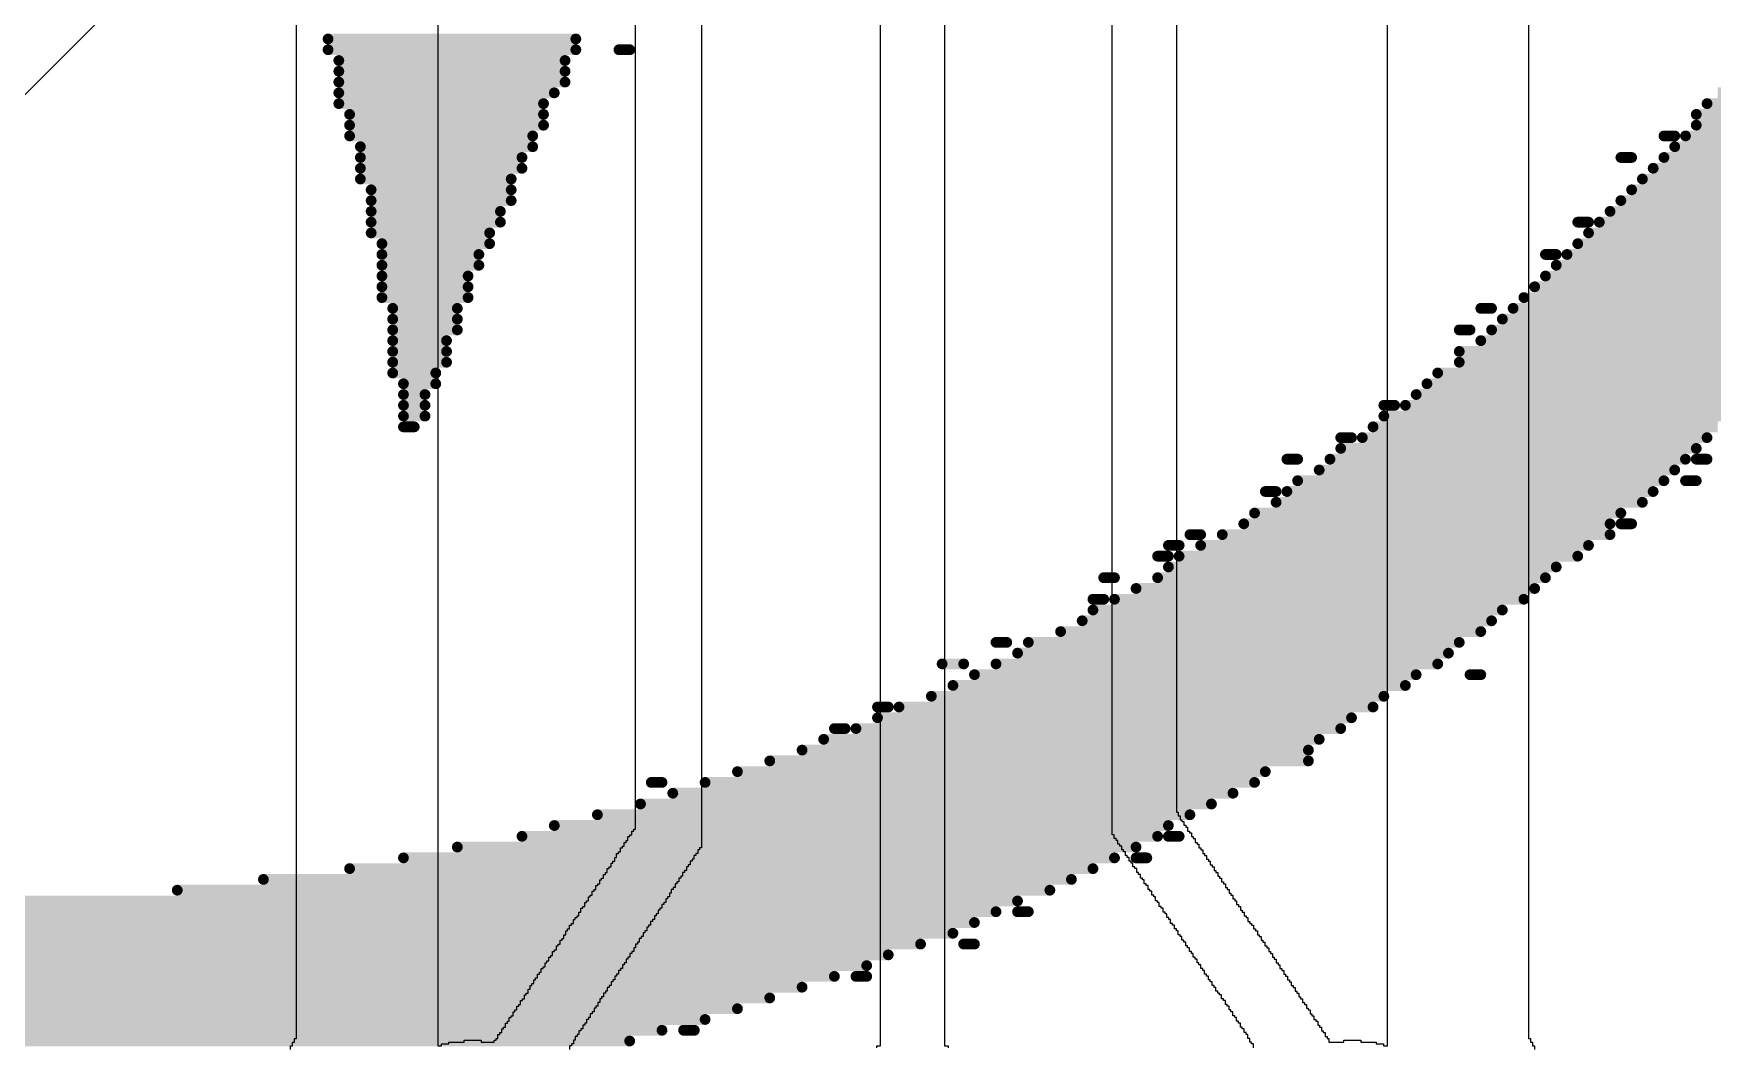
# Model space of a CAD drawing. Header units: millimetres. Extents: x -0.27 to 4.7, y -0.39 to 2.83.
# Drawn here: x 2.1827 to 2.3385, y 1.2715 to 1.3655 of the extents above; entities that cross this region are included whole.
import ezdxf

# ---------------------------------------------------------------- set-up
doc = ezdxf.new("R2010")
doc.units = ezdxf.units.MM
doc.header["$MEASUREMENT"] = 0
for name, color, linetype in [('BottomLayer', 5, 'Continuous'), ('BottomOverlay', 54, 'Continuous'), ('TopOverlay', 2, 'Continuous')]:
    doc.layers.add(name, color=color, linetype=linetype)

msp = doc.modelspace()

# ---------------------------------------------------------------- linework, layer by layer
at = {"layer": 'BottomLayer'}
msp.add_line((1.81101, 0.98899), (2.29023, 1.4682), dxfattribs=at)
at = {"layer": 'BottomLayer', "const_width": 0.015}
msp.add_lwpolyline([(1.802, 0.998), (2.28495, 1.48095)], dxfattribs=at)
at = {"layer": 'BottomOverlay', "const_width": 0.001}
for points in [[(2.21, 1.365), (2.233, 1.365)], [(2.21, 1.364), (2.233, 1.364)], [(2.237, 1.364), (2.238, 1.364)], [(2.211, 1.363), (2.232, 1.363)], [(2.211, 1.362), (2.232, 1.362)], [(2.211, 1.361), (2.232, 1.361)], [(2.211, 1.36), (2.231, 1.36)], [(2.339, 1.36), (2.367, 1.36)], [(2.211, 1.359), (2.23, 1.359)], [(2.338, 1.359), (2.365, 1.359)], [(2.212, 1.358), (2.23, 1.358)], [(2.212, 1.357), (2.23, 1.357)], [(2.337, 1.358), (2.364, 1.358)], [(2.337, 1.357), (2.363, 1.357)], [(2.212, 1.356), (2.229, 1.356)], [(2.334, 1.356), (2.335, 1.356)], [(2.336, 1.356), (2.363, 1.356)], [(2.213, 1.355), (2.229, 1.355)], [(2.213, 1.354), (2.228, 1.354)], [(2.33, 1.354), (2.331, 1.354)], [(2.334, 1.354), (2.361, 1.354)], [(2.335, 1.355), (2.362, 1.355)], [(2.213, 1.353), (2.228, 1.353)], [(2.333, 1.353), (2.36, 1.353)], [(2.213, 1.352), (2.227, 1.352)], [(2.214, 1.351), (2.227, 1.351)], [(2.331, 1.351), (2.359, 1.351)], [(2.332, 1.352), (2.359, 1.352)], [(2.214, 1.35), (2.227, 1.35)], [(2.33, 1.35), (2.358, 1.35)], [(2.214, 1.349), (2.226, 1.349)], [(2.214, 1.348), (2.226, 1.348)], [(2.326, 1.348), (2.327, 1.348)], [(2.328, 1.348), (2.356, 1.348)], [(2.329, 1.349), (2.357, 1.349)], [(2.214, 1.347), (2.225, 1.347)], [(2.215, 1.346), (2.225, 1.346)], [(2.326, 1.346), (2.355, 1.346)], [(2.327, 1.347), (2.355, 1.347)], [(2.215, 1.345), (2.224, 1.345)], [(2.323, 1.345), (2.324, 1.345)], [(2.325, 1.345), (2.354, 1.345)], [(2.215, 1.344), (2.224, 1.344)], [(2.215, 1.343), (2.223, 1.343)], [(2.323, 1.343), (2.352, 1.343)], [(2.324, 1.344), (2.353, 1.344)], [(2.215, 1.342), (2.223, 1.342)], [(2.322, 1.342), (2.352, 1.342)], [(2.215, 1.341), (2.223, 1.341)], [(2.216, 1.34), (2.222, 1.34)], [(2.317, 1.34), (2.318, 1.34)], [(2.32, 1.34), (2.35, 1.34)], [(2.321, 1.341), (2.351, 1.341)], [(2.216, 1.339), (2.222, 1.339)], [(2.319, 1.339), (2.35, 1.339)], [(2.216, 1.338), (2.222, 1.338)], [(2.216, 1.337), (2.221, 1.337)], [(2.315, 1.338), (2.316, 1.338)], [(2.317, 1.337), (2.347, 1.337)], [(2.318, 1.338), (2.348, 1.338)], [(2.216, 1.336), (2.221, 1.336)], [(2.216, 1.335), (2.221, 1.335)], [(2.315, 1.336), (2.346, 1.336)], [(2.315, 1.335), (2.345, 1.335)], [(2.216, 1.334), (2.22, 1.334)], [(2.313, 1.334), (2.344, 1.334)], [(2.217, 1.333), (2.22, 1.333)], [(2.217, 1.332), (2.219, 1.332)], [(2.311, 1.332), (2.342, 1.332)], [(2.312, 1.333), (2.343, 1.333)], [(2.217, 1.331), (2.219, 1.331)], [(2.308, 1.331), (2.309, 1.331)], [(2.31, 1.331), (2.341, 1.331)], [(2.217, 1.33), (2.219, 1.33)], [(2.217, 1.329), (2.218, 1.329)], [(2.307, 1.329), (2.339, 1.329)], [(2.308, 1.33), (2.34, 1.33)], [(2.304, 1.328), (2.305, 1.328)], [(2.306, 1.328), (2.338, 1.328)], [(2.299, 1.326), (2.3, 1.326)], [(2.303, 1.326), (2.336, 1.326)], [(2.304, 1.327), (2.337, 1.327)], [(2.337, 1.326), (2.338, 1.326)], [(2.302, 1.325), (2.335, 1.325)], [(2.297, 1.323), (2.298, 1.323)], [(2.299, 1.323), (2.333, 1.323)], [(2.3, 1.324), (2.334, 1.324)], [(2.336, 1.324), (2.337, 1.324)], [(2.296, 1.321), (2.33, 1.321)], [(2.298, 1.322), (2.332, 1.322)], [(2.295, 1.32), (2.329, 1.32)], [(2.33, 1.32), (2.331, 1.32)], [(2.288, 1.318), (2.289, 1.318)], [(2.29, 1.319), (2.291, 1.319)], [(2.291, 1.318), (2.327, 1.318)], [(2.293, 1.319), (2.329, 1.319)], [(2.287, 1.317), (2.288, 1.317)], [(2.289, 1.317), (2.326, 1.317)], [(2.282, 1.315), (2.283, 1.315)], [(2.287, 1.315), (2.323, 1.315)], [(2.288, 1.316), (2.324, 1.316)], [(2.285, 1.314), (2.322, 1.314)], [(2.281, 1.313), (2.282, 1.313)], [(2.281, 1.312), (2.319, 1.312)], [(2.283, 1.313), (2.321, 1.313)], [(2.28, 1.311), (2.318, 1.311)], [(2.272, 1.309), (2.273, 1.309)], [(2.275, 1.309), (2.315, 1.309)], [(2.278, 1.31), (2.317, 1.31)], [(2.267, 1.307), (2.269, 1.307)], [(2.272, 1.307), (2.313, 1.307)], [(2.274, 1.308), (2.314, 1.308)], [(2.27, 1.306), (2.311, 1.306)], [(2.316, 1.306), (2.317, 1.306)], [(2.266, 1.304), (2.308, 1.304)], [(2.268, 1.305), (2.31, 1.305)], [(2.261, 1.303), (2.262, 1.303)], [(2.263, 1.303), (2.307, 1.303)], [(2.257, 1.301), (2.258, 1.301)], [(2.259, 1.301), (2.304, 1.301)], [(2.261, 1.302), (2.305, 1.302)], [(2.256, 1.3), (2.302, 1.3)], [(2.251, 1.298), (2.301, 1.298)], [(2.254, 1.299), (2.301, 1.299)], [(2.248, 1.297), (2.297, 1.297)], [(2.24, 1.296), (2.241, 1.296)], [(2.242, 1.295), (2.294, 1.295)], [(2.245, 1.296), (2.296, 1.296)], [(2.235, 1.293), (2.29, 1.293)], [(2.239, 1.294), (2.292, 1.294)], [(2.231, 1.292), (2.288, 1.292)], [(2.222, 1.29), (2.285, 1.29)], [(2.228, 1.291), (2.287, 1.291)], [(2.288, 1.291), (2.289, 1.291)], [(2.217, 1.289), (2.283, 1.289)], [(2.285, 1.289), (2.286, 1.289)], [(2.204, 1.287), (2.279, 1.287)], [(2.212, 1.288), (2.281, 1.288)], [(2.196, 1.286), (2.277, 1.286)], [(2.085, 1.285), (2.274, 1.285)], [(2.086, 1.284), (2.272, 1.284)], [(2.274, 1.284), (2.275, 1.284)], [(2.089, 1.283), (2.27, 1.283)], [(2.092, 1.282), (2.268, 1.282)], [(2.094, 1.281), (2.265, 1.281)], [(2.269, 1.281), (2.27, 1.281)], [(2.096, 1.28), (2.262, 1.28)], [(2.099, 1.279), (2.26, 1.279)], [(2.101, 1.278), (2.257, 1.278)], [(2.259, 1.278), (2.26, 1.278)], [(2.105, 1.277), (2.254, 1.277)], [(2.108, 1.276), (2.251, 1.276)], [(2.111, 1.275), (2.248, 1.275)], [(2.114, 1.274), (2.245, 1.274)], [(2.118, 1.273), (2.241, 1.273)], [(2.243, 1.273), (2.244, 1.273)], [(2.121, 1.272), (2.238, 1.272)]]:
    msp.add_lwpolyline(points, dxfattribs=at)
at = {"layer": 'BottomOverlay', "const_width": 0.0005}
for points in [[(2.20975, 1.365, 1), (2.21025, 1.365, 1)], [(2.23275, 1.365, 1), (2.23325, 1.365, 1)], [(2.20975, 1.364, 1), (2.21025, 1.364, 1)], [(2.23275, 1.364, 1), (2.23325, 1.364, 1)], [(2.23675, 1.364, 1), (2.23725, 1.364, 1)], [(2.23775, 1.364, 1), (2.23825, 1.364, 1)], [(2.21075, 1.363, 1), (2.21125, 1.363, 1)], [(2.21075, 1.362, 1), (2.21125, 1.362, 1)], [(2.23175, 1.363, 1), (2.23225, 1.363, 1)], [(2.23175, 1.362, 1), (2.23225, 1.362, 1)], [(2.21075, 1.361, 1), (2.21125, 1.361, 1)], [(2.21075, 1.36, 1), (2.21125, 1.36, 1)], [(2.23075, 1.36, 1), (2.23125, 1.36, 1)], [(2.23175, 1.361, 1), (2.23225, 1.361, 1)], [(2.21075, 1.359, 1), (2.21125, 1.359, 1)], [(2.22975, 1.359, 1), (2.23025, 1.359, 1)], [(2.33775, 1.359, 1), (2.33825, 1.359, 1)], [(2.21175, 1.358, 1), (2.21225, 1.358, 1)], [(2.21175, 1.357, 1), (2.21225, 1.357, 1)], [(2.22975, 1.358, 1), (2.23025, 1.358, 1)], [(2.22975, 1.357, 1), (2.23025, 1.357, 1)], [(2.33675, 1.358, 1), (2.33725, 1.358, 1)], [(2.33675, 1.357, 1), (2.33725, 1.357, 1)], [(2.21175, 1.356, 1), (2.21225, 1.356, 1)], [(2.22875, 1.356, 1), (2.22925, 1.356, 1)], [(2.33375, 1.356, 1), (2.33425, 1.356, 1)], [(2.33475, 1.356, 1), (2.33525, 1.356, 1)], [(2.33575, 1.356, 1), (2.33625, 1.356, 1)], [(2.21275, 1.355, 1), (2.21325, 1.355, 1)], [(2.21275, 1.354, 1), (2.21325, 1.354, 1)], [(2.22775, 1.354, 1), (2.22825, 1.354, 1)], [(2.22875, 1.355, 1), (2.22925, 1.355, 1)], [(2.32975, 1.354, 1), (2.33025, 1.354, 1)], [(2.33075, 1.354, 1), (2.33125, 1.354, 1)], [(2.33375, 1.354, 1), (2.33425, 1.354, 1)], [(2.33475, 1.355, 1), (2.33525, 1.355, 1)], [(2.21275, 1.353, 1), (2.21325, 1.353, 1)], [(2.22775, 1.353, 1), (2.22825, 1.353, 1)], [(2.33275, 1.353, 1), (2.33325, 1.353, 1)], [(2.21275, 1.352, 1), (2.21325, 1.352, 1)], [(2.21375, 1.351, 1), (2.21425, 1.351, 1)], [(2.22675, 1.352, 1), (2.22725, 1.352, 1)], [(2.22675, 1.351, 1), (2.22725, 1.351, 1)], [(2.33075, 1.351, 1), (2.33125, 1.351, 1)], [(2.33175, 1.352, 1), (2.33225, 1.352, 1)], [(2.21375, 1.35, 1), (2.21425, 1.35, 1)], [(2.22675, 1.35, 1), (2.22725, 1.35, 1)], [(2.32975, 1.35, 1), (2.33025, 1.35, 1)], [(2.21375, 1.349, 1), (2.21425, 1.349, 1)], [(2.21375, 1.348, 1), (2.21425, 1.348, 1)], [(2.22575, 1.349, 1), (2.22625, 1.349, 1)], [(2.22575, 1.348, 1), (2.22625, 1.348, 1)], [(2.32575, 1.348, 1), (2.32625, 1.348, 1)], [(2.32675, 1.348, 1), (2.32725, 1.348, 1)], [(2.32775, 1.348, 1), (2.32825, 1.348, 1)], [(2.32875, 1.349, 1), (2.32925, 1.349, 1)], [(2.21375, 1.347, 1), (2.21425, 1.347, 1)], [(2.21475, 1.346, 1), (2.21525, 1.346, 1)], [(2.22475, 1.347, 1), (2.22525, 1.347, 1)], [(2.22475, 1.346, 1), (2.22525, 1.346, 1)], [(2.32575, 1.346, 1), (2.32625, 1.346, 1)], [(2.32675, 1.347, 1), (2.32725, 1.347, 1)], [(2.21475, 1.345, 1), (2.21525, 1.345, 1)], [(2.22375, 1.345, 1), (2.22425, 1.345, 1)], [(2.32275, 1.345, 1), (2.32325, 1.345, 1)], [(2.32375, 1.345, 1), (2.32425, 1.345, 1)], [(2.32475, 1.345, 1), (2.32525, 1.345, 1)], [(2.21475, 1.344, 1), (2.21525, 1.344, 1)], [(2.21475, 1.343, 1), (2.21525, 1.343, 1)], [(2.22275, 1.343, 1), (2.22325, 1.343, 1)], [(2.22375, 1.344, 1), (2.22425, 1.344, 1)], [(2.32275, 1.343, 1), (2.32325, 1.343, 1)], [(2.32375, 1.344, 1), (2.32425, 1.344, 1)], [(2.21475, 1.342, 1), (2.21525, 1.342, 1)], [(2.22275, 1.342, 1), (2.22325, 1.342, 1)], [(2.32175, 1.342, 1), (2.32225, 1.342, 1)], [(2.21475, 1.341, 1), (2.21525, 1.341, 1)], [(2.21575, 1.34, 1), (2.21625, 1.34, 1)], [(2.22175, 1.34, 1), (2.22225, 1.34, 1)], [(2.22275, 1.341, 1), (2.22325, 1.341, 1)], [(2.31675, 1.34, 1), (2.31725, 1.34, 1)], [(2.31775, 1.34, 1), (2.31825, 1.34, 1)], [(2.31975, 1.34, 1), (2.32025, 1.34, 1)], [(2.32075, 1.341, 1), (2.32125, 1.341, 1)], [(2.21575, 1.339, 1), (2.21625, 1.339, 1)], [(2.22175, 1.339, 1), (2.22225, 1.339, 1)], [(2.31875, 1.339, 1), (2.31925, 1.339, 1)], [(2.21575, 1.338, 1), (2.21625, 1.338, 1)], [(2.21575, 1.337, 1), (2.21625, 1.337, 1)], [(2.22075, 1.337, 1), (2.22125, 1.337, 1)], [(2.22175, 1.338, 1), (2.22225, 1.338, 1)], [(2.31475, 1.338, 1), (2.31525, 1.338, 1)], [(2.31575, 1.338, 1), (2.31625, 1.338, 1)], [(2.31675, 1.337, 1), (2.31725, 1.337, 1)], [(2.31775, 1.338, 1), (2.31825, 1.338, 1)], [(2.21575, 1.336, 1), (2.21625, 1.336, 1)], [(2.21575, 1.335, 1), (2.21625, 1.335, 1)], [(2.22075, 1.336, 1), (2.22125, 1.336, 1)], [(2.22075, 1.335, 1), (2.22125, 1.335, 1)], [(2.31475, 1.336, 1), (2.31525, 1.336, 1)], [(2.31475, 1.335, 1), (2.31525, 1.335, 1)], [(2.21575, 1.334, 1), (2.21625, 1.334, 1)], [(2.21975, 1.334, 1), (2.22025, 1.334, 1)], [(2.31275, 1.334, 1), (2.31325, 1.334, 1)], [(2.21675, 1.333, 1), (2.21725, 1.333, 1)], [(2.21675, 1.332, 1), (2.21725, 1.332, 1)], [(2.21875, 1.332, 1), (2.21925, 1.332, 1)], [(2.21975, 1.333, 1), (2.22025, 1.333, 1)], [(2.31075, 1.332, 1), (2.31125, 1.332, 1)], [(2.31175, 1.333, 1), (2.31225, 1.333, 1)], [(2.21675, 1.331, 1), (2.21725, 1.331, 1)], [(2.21875, 1.331, 1), (2.21925, 1.331, 1)], [(2.30775, 1.331, 1), (2.30825, 1.331, 1)], [(2.30875, 1.331, 1), (2.30925, 1.331, 1)], [(2.30975, 1.331, 1), (2.31025, 1.331, 1)], [(2.21675, 1.33, 1), (2.21725, 1.33, 1)], [(2.21675, 1.329, 1), (2.21725, 1.329, 1)], [(2.21775, 1.329, 1), (2.21825, 1.329, 1)], [(2.21875, 1.33, 1), (2.21925, 1.33, 1)], [(2.30675, 1.329, 1), (2.30725, 1.329, 1)], [(2.30775, 1.33, 1), (2.30825, 1.33, 1)], [(2.30375, 1.328, 1), (2.30425, 1.328, 1)], [(2.30475, 1.328, 1), (2.30525, 1.328, 1)], [(2.30575, 1.328, 1), (2.30625, 1.328, 1)], [(2.33775, 1.328, 1), (2.33825, 1.328, 1)], [(2.29875, 1.326, 1), (2.29925, 1.326, 1)], [(2.29975, 1.326, 1), (2.30025, 1.326, 1)], [(2.30275, 1.326, 1), (2.30325, 1.326, 1)], [(2.30375, 1.327, 1), (2.30425, 1.327, 1)], [(2.33575, 1.326, 1), (2.33625, 1.326, 1)], [(2.33675, 1.327, 1), (2.33725, 1.327, 1)], [(2.33675, 1.326, 1), (2.33725, 1.326, 1)], [(2.33775, 1.326, 1), (2.33825, 1.326, 1)], [(2.30175, 1.325, 1), (2.30225, 1.325, 1)], [(2.33475, 1.325, 1), (2.33525, 1.325, 1)], [(2.29675, 1.323, 1), (2.29725, 1.323, 1)], [(2.29775, 1.323, 1), (2.29825, 1.323, 1)], [(2.29875, 1.323, 1), (2.29925, 1.323, 1)], [(2.29975, 1.324, 1), (2.30025, 1.324, 1)], [(2.33275, 1.323, 1), (2.33325, 1.323, 1)], [(2.33375, 1.324, 1), (2.33425, 1.324, 1)], [(2.33575, 1.324, 1), (2.33625, 1.324, 1)], [(2.33675, 1.324, 1), (2.33725, 1.324, 1)], [(2.29575, 1.321, 1), (2.29625, 1.321, 1)], [(2.29775, 1.322, 1), (2.29825, 1.322, 1)], [(2.32975, 1.321, 1), (2.33025, 1.321, 1)], [(2.33175, 1.322, 1), (2.33225, 1.322, 1)], [(2.29475, 1.32, 1), (2.29525, 1.32, 1)], [(2.32875, 1.32, 1), (2.32925, 1.32, 1)], [(2.32975, 1.32, 1), (2.33025, 1.32, 1)], [(2.33075, 1.32, 1), (2.33125, 1.32, 1)], [(2.28775, 1.318, 1), (2.28825, 1.318, 1)], [(2.28875, 1.318, 1), (2.28925, 1.318, 1)], [(2.28975, 1.319, 1), (2.29025, 1.319, 1)], [(2.29075, 1.319, 1), (2.29125, 1.319, 1)], [(2.29075, 1.318, 1), (2.29125, 1.318, 1)], [(2.29275, 1.319, 1), (2.29325, 1.319, 1)], [(2.32675, 1.318, 1), (2.32725, 1.318, 1)], [(2.32875, 1.319, 1), (2.32925, 1.319, 1)], [(2.28675, 1.317, 1), (2.28725, 1.317, 1)], [(2.28775, 1.317, 1), (2.28825, 1.317, 1)], [(2.28875, 1.317, 1), (2.28925, 1.317, 1)], [(2.32575, 1.317, 1), (2.32625, 1.317, 1)], [(2.28175, 1.315, 1), (2.28225, 1.315, 1)], [(2.28275, 1.315, 1), (2.28325, 1.315, 1)], [(2.28675, 1.315, 1), (2.28725, 1.315, 1)], [(2.28775, 1.316, 1), (2.28825, 1.316, 1)], [(2.32275, 1.315, 1), (2.32325, 1.315, 1)], [(2.32375, 1.316, 1), (2.32425, 1.316, 1)], [(2.28475, 1.314, 1), (2.28525, 1.314, 1)], [(2.32175, 1.314, 1), (2.32225, 1.314, 1)], [(2.28075, 1.313, 1), (2.28125, 1.313, 1)], [(2.28075, 1.312, 1), (2.28125, 1.312, 1)], [(2.28175, 1.313, 1), (2.28225, 1.313, 1)], [(2.28275, 1.313, 1), (2.28325, 1.313, 1)], [(2.31875, 1.312, 1), (2.31925, 1.312, 1)], [(2.32075, 1.313, 1), (2.32125, 1.313, 1)], [(2.27975, 1.311, 1), (2.28025, 1.311, 1)], [(2.31775, 1.311, 1), (2.31825, 1.311, 1)], [(2.27175, 1.309, 1), (2.27225, 1.309, 1)], [(2.27275, 1.309, 1), (2.27325, 1.309, 1)], [(2.27475, 1.309, 1), (2.27525, 1.309, 1)], [(2.27775, 1.31, 1), (2.27825, 1.31, 1)], [(2.31475, 1.309, 1), (2.31525, 1.309, 1)], [(2.31675, 1.31, 1), (2.31725, 1.31, 1)], [(2.26675, 1.307, 1), (2.26725, 1.307, 1)], [(2.26875, 1.307, 1), (2.26925, 1.307, 1)], [(2.27175, 1.307, 1), (2.27225, 1.307, 1)], [(2.27375, 1.308, 1), (2.27425, 1.308, 1)], [(2.31275, 1.307, 1), (2.31325, 1.307, 1)], [(2.31375, 1.308, 1), (2.31425, 1.308, 1)], [(2.26975, 1.306, 1), (2.27025, 1.306, 1)], [(2.31075, 1.306, 1), (2.31125, 1.306, 1)], [(2.31575, 1.306, 1), (2.31625, 1.306, 1)], [(2.31675, 1.306, 1), (2.31725, 1.306, 1)], [(2.26575, 1.304, 1), (2.26625, 1.304, 1)], [(2.26775, 1.305, 1), (2.26825, 1.305, 1)], [(2.30775, 1.304, 1), (2.30825, 1.304, 1)], [(2.30975, 1.305, 1), (2.31025, 1.305, 1)], [(2.26075, 1.303, 1), (2.26125, 1.303, 1)], [(2.26175, 1.303, 1), (2.26225, 1.303, 1)], [(2.26275, 1.303, 1), (2.26325, 1.303, 1)], [(2.30675, 1.303, 1), (2.30725, 1.303, 1)], [(2.25675, 1.301, 1), (2.25725, 1.301, 1)], [(2.25775, 1.301, 1), (2.25825, 1.301, 1)], [(2.25875, 1.301, 1), (2.25925, 1.301, 1)], [(2.26075, 1.302, 1), (2.26125, 1.302, 1)], [(2.30375, 1.301, 1), (2.30425, 1.301, 1)], [(2.30475, 1.302, 1), (2.30525, 1.302, 1)], [(2.25575, 1.3, 1), (2.25625, 1.3, 1)], [(2.30175, 1.3, 1), (2.30225, 1.3, 1)], [(2.25075, 1.298, 1), (2.25125, 1.298, 1)], [(2.25375, 1.299, 1), (2.25425, 1.299, 1)], [(2.30075, 1.299, 1), (2.30125, 1.299, 1)], [(2.30075, 1.298, 1), (2.30125, 1.298, 1)], [(2.24775, 1.297, 1), (2.24825, 1.297, 1)], [(2.29675, 1.297, 1), (2.29725, 1.297, 1)], [(2.23975, 1.296, 1), (2.24025, 1.296, 1)], [(2.24075, 1.296, 1), (2.24125, 1.296, 1)], [(2.24175, 1.295, 1), (2.24225, 1.295, 1)], [(2.24475, 1.296, 1), (2.24525, 1.296, 1)], [(2.29375, 1.295, 1), (2.29425, 1.295, 1)], [(2.29575, 1.296, 1), (2.29625, 1.296, 1)], [(2.23475, 1.293, 1), (2.23525, 1.293, 1)], [(2.23875, 1.294, 1), (2.23925, 1.294, 1)], [(2.28975, 1.293, 1), (2.29025, 1.293, 1)], [(2.29175, 1.294, 1), (2.29225, 1.294, 1)], [(2.23075, 1.292, 1), (2.23125, 1.292, 1)], [(2.28775, 1.292, 1), (2.28825, 1.292, 1)], [(2.22175, 1.29, 1), (2.22225, 1.29, 1)], [(2.22775, 1.291, 1), (2.22825, 1.291, 1)], [(2.28475, 1.29, 1), (2.28525, 1.29, 1)], [(2.28675, 1.291, 1), (2.28725, 1.291, 1)], [(2.28775, 1.291, 1), (2.28825, 1.291, 1)], [(2.28875, 1.291, 1), (2.28925, 1.291, 1)], [(2.21675, 1.289, 1), (2.21725, 1.289, 1)], [(2.28275, 1.289, 1), (2.28325, 1.289, 1)], [(2.28475, 1.289, 1), (2.28525, 1.289, 1)], [(2.28575, 1.289, 1), (2.28625, 1.289, 1)], [(2.20375, 1.287, 1), (2.20425, 1.287, 1)], [(2.21175, 1.288, 1), (2.21225, 1.288, 1)], [(2.27875, 1.287, 1), (2.27925, 1.287, 1)], [(2.28075, 1.288, 1), (2.28125, 1.288, 1)], [(2.19575, 1.286, 1), (2.19625, 1.286, 1)], [(2.27675, 1.286, 1), (2.27725, 1.286, 1)], [(2.27175, 1.284, 1), (2.27225, 1.284, 1)], [(2.27375, 1.285, 1), (2.27425, 1.285, 1)], [(2.27375, 1.284, 1), (2.27425, 1.284, 1)], [(2.27475, 1.284, 1), (2.27525, 1.284, 1)], [(2.26975, 1.283, 1), (2.27025, 1.283, 1)], [(2.26475, 1.281, 1), (2.26525, 1.281, 1)], [(2.26775, 1.282, 1), (2.26825, 1.282, 1)], [(2.26875, 1.281, 1), (2.26925, 1.281, 1)], [(2.26975, 1.281, 1), (2.27025, 1.281, 1)], [(2.25975, 1.279, 1), (2.26025, 1.279, 1)], [(2.26175, 1.28, 1), (2.26225, 1.28, 1)], [(2.25675, 1.278, 1), (2.25725, 1.278, 1)], [(2.25875, 1.278, 1), (2.25925, 1.278, 1)], [(2.25975, 1.278, 1), (2.26025, 1.278, 1)], [(2.25075, 1.276, 1), (2.25125, 1.276, 1)], [(2.25375, 1.277, 1), (2.25425, 1.277, 1)], [(2.24775, 1.275, 1), (2.24825, 1.275, 1)], [(2.24075, 1.273, 1), (2.24125, 1.273, 1)], [(2.24275, 1.273, 1), (2.24325, 1.273, 1)], [(2.24375, 1.273, 1), (2.24425, 1.273, 1)], [(2.24475, 1.274, 1), (2.24525, 1.274, 1)], [(2.23775, 1.272, 1), (2.23825, 1.272, 1)]]:
    msp.add_lwpolyline(points, format="xyb", close=True, dxfattribs=at)
at = {"layer": 'TopOverlay'}
for p, q in [((2.20706, 1.27225), (2.20706, 1.41935)), ((2.22018, 1.41935), (2.22018, 1.30321)), ((2.23854, 1.29167), (2.23854, 1.41935)), ((2.24466, 1.41935), (2.24466, 1.28992)), ((2.32144, 1.41935), (2.32144, 1.27225)), ((2.26128, 1.27155), (2.26128, 1.40658)), ((2.26722, 1.40658), (2.26722, 1.27155)), ((2.28279, 1.29114), (2.28279, 1.40658)), ((2.28874, 1.40658), (2.28874, 1.29324)), ((2.30833, 1.27155), (2.30833, 1.38069)), ((2.22018, 1.30321), (2.22018, 1.30304)), ((2.22018, 1.30304), (2.22018, 1.27155)), ((2.28874, 1.29324), (2.28891, 1.29324)), ((2.28891, 1.29324), (2.28891, 1.29289)), ((2.28891, 1.29289), (2.28909, 1.29289)), ((2.28909, 1.29289), (2.28909, 1.29254)), ((2.28909, 1.29254), (2.28926, 1.29254)), ((2.28926, 1.29254), (2.28926, 1.29237)), ((2.28926, 1.29237), (2.28944, 1.29237)), ((2.28944, 1.29237), (2.28944, 1.29202)), ((2.28944, 1.29202), (2.28961, 1.29202)), ((2.28961, 1.29202), (2.28961, 1.29184)), ((2.23749, 1.29009), (2.23749, 1.29044)), ((2.23749, 1.29044), (2.23767, 1.29044)), ((2.23767, 1.29044), (2.23767, 1.29062)), ((2.23767, 1.29062), (2.23784, 1.29062)), ((2.23784, 1.29062), (2.23784, 1.29097)), ((2.23784, 1.29097), (2.23802, 1.29097)), ((2.23802, 1.29097), (2.23802, 1.29114)), ((2.23802, 1.29114), (2.23819, 1.29114)), ((2.23819, 1.29114), (2.23819, 1.29149)), ((2.23819, 1.29149), (2.23837, 1.29149)), ((2.23837, 1.29149), (2.23837, 1.29167)), ((2.23837, 1.29167), (2.23854, 1.29167)), ((2.28297, 1.29114), (2.28279, 1.29114)), ((2.28297, 1.29079), (2.28297, 1.29114)), ((2.28314, 1.29079), (2.28297, 1.29079)), ((2.28314, 1.29062), (2.28314, 1.29079)), ((2.28332, 1.29062), (2.28314, 1.29062)), ((2.28332, 1.29027), (2.28332, 1.29062)), ((2.28961, 1.29184), (2.28979, 1.29184)), ((2.28979, 1.29184), (2.28979, 1.29149)), ((2.28979, 1.29149), (2.28996, 1.29149)), ((2.28996, 1.29149), (2.28996, 1.29132)), ((2.28996, 1.29132), (2.29014, 1.29132)), ((2.29014, 1.29132), (2.29014, 1.29097)), ((2.29014, 1.29097), (2.29031, 1.29097)), ((2.29031, 1.29097), (2.29031, 1.29079)), ((2.29031, 1.29079), (2.29049, 1.29079)), ((2.29049, 1.29079), (2.29049, 1.29044)), ((2.29049, 1.29044), (2.29066, 1.29044)), ((2.29066, 1.29044), (2.29066, 1.29027)), ((2.23662, 1.28869), (2.23662, 1.28904)), ((2.23662, 1.28904), (2.23679, 1.28904)), ((2.23679, 1.28904), (2.23679, 1.28939)), ((2.23679, 1.28939), (2.23697, 1.28939)), ((2.23697, 1.28939), (2.23697, 1.28957)), ((2.23697, 1.28957), (2.23714, 1.28957)), ((2.23714, 1.28957), (2.23714, 1.28992)), ((2.23714, 1.28992), (2.23732, 1.28992)), ((2.23732, 1.28992), (2.23732, 1.29009)), ((2.23732, 1.29009), (2.23749, 1.29009)), ((2.24396, 1.28887), (2.24379, 1.28887)), ((2.24379, 1.28887), (2.24379, 1.28869)), ((2.24414, 1.28922), (2.24396, 1.28922)), ((2.24396, 1.28922), (2.24396, 1.28887)), ((2.24431, 1.28939), (2.24414, 1.28939)), ((2.24414, 1.28939), (2.24414, 1.28922)), ((2.24449, 1.28974), (2.24431, 1.28974)), ((2.24431, 1.28974), (2.24431, 1.28939)), ((2.24466, 1.28992), (2.24449, 1.28992)), ((2.24449, 1.28992), (2.24449, 1.28974)), ((2.28349, 1.29027), (2.28332, 1.29027)), ((2.28349, 1.29009), (2.28349, 1.29027)), ((2.28367, 1.29009), (2.28349, 1.29009)), ((2.28367, 1.28974), (2.28367, 1.29009)), ((2.28384, 1.28974), (2.28367, 1.28974)), ((2.28384, 1.28957), (2.28384, 1.28974)), ((2.28402, 1.28957), (2.28384, 1.28957)), ((2.28402, 1.28922), (2.28402, 1.28957)), ((2.28419, 1.28922), (2.28402, 1.28922)), ((2.28419, 1.28904), (2.28419, 1.28922)), ((2.28436, 1.28904), (2.28419, 1.28904)), ((2.28436, 1.28869), (2.28436, 1.28904)), ((2.29066, 1.29027), (2.29084, 1.29027)), ((2.29084, 1.29027), (2.29084, 1.28992)), ((2.29084, 1.28992), (2.29101, 1.28992)), ((2.29101, 1.28992), (2.29101, 1.28974)), ((2.29101, 1.28974), (2.29119, 1.28974)), ((2.29119, 1.28974), (2.29119, 1.28939)), ((2.29119, 1.28939), (2.29136, 1.28939)), ((2.29136, 1.28939), (2.29136, 1.28922)), ((2.29136, 1.28922), (2.29154, 1.28922)), ((2.29154, 1.28922), (2.29154, 1.28887)), ((2.29154, 1.28887), (2.29171, 1.28887)), ((2.29171, 1.28887), (2.29171, 1.28869)), ((2.23557, 1.28712), (2.23557, 1.28747)), ((2.23557, 1.28747), (2.23574, 1.28747)), ((2.23574, 1.28747), (2.23574, 1.28765)), ((2.23574, 1.28765), (2.23592, 1.28765)), ((2.23592, 1.28765), (2.23592, 1.288)), ((2.23592, 1.288), (2.23609, 1.288)), ((2.23609, 1.288), (2.23609, 1.28817)), ((2.23609, 1.28817), (2.23627, 1.28817)), ((2.23627, 1.28817), (2.23627, 1.28852)), ((2.23627, 1.28852), (2.23644, 1.28852)), ((2.23644, 1.28852), (2.23644, 1.28869)), ((2.23644, 1.28869), (2.23662, 1.28869)), ((2.24291, 1.2873), (2.24274, 1.2873)), ((2.24274, 1.2873), (2.24274, 1.28712)), ((2.24309, 1.28765), (2.24291, 1.28765)), ((2.24291, 1.28765), (2.24291, 1.2873)), ((2.24326, 1.28782), (2.24309, 1.28782)), ((2.24309, 1.28782), (2.24309, 1.28765)), ((2.24344, 1.28817), (2.24326, 1.28817)), ((2.24326, 1.28817), (2.24326, 1.28782)), ((2.24361, 1.28835), (2.24344, 1.28835)), ((2.24344, 1.28835), (2.24344, 1.28817)), ((2.24379, 1.28869), (2.24361, 1.28869)), ((2.24361, 1.28869), (2.24361, 1.28835)), ((2.28454, 1.28869), (2.28436, 1.28869)), ((2.28454, 1.28852), (2.28454, 1.28869)), ((2.28471, 1.28852), (2.28454, 1.28852)), ((2.28471, 1.28817), (2.28471, 1.28852)), ((2.28489, 1.28817), (2.28471, 1.28817)), ((2.28489, 1.288), (2.28489, 1.28817)), ((2.28506, 1.288), (2.28489, 1.288)), ((2.28506, 1.28765), (2.28506, 1.288)), ((2.28524, 1.28765), (2.28506, 1.28765)), ((2.28524, 1.28747), (2.28524, 1.28765)), ((2.28541, 1.28747), (2.28524, 1.28747)), ((2.28541, 1.28712), (2.28541, 1.28747)), ((2.29171, 1.28869), (2.29189, 1.28869)), ((2.29189, 1.28869), (2.29189, 1.28835)), ((2.29189, 1.28835), (2.29206, 1.28835)), ((2.29206, 1.28835), (2.29206, 1.28817)), ((2.29206, 1.28817), (2.29224, 1.28817)), ((2.29224, 1.28817), (2.29224, 1.28782)), ((2.29224, 1.28782), (2.29241, 1.28782)), ((2.29241, 1.28782), (2.29241, 1.28765)), ((2.29241, 1.28765), (2.29259, 1.28765)), ((2.29259, 1.28765), (2.29259, 1.2873)), ((2.29259, 1.2873), (2.29276, 1.2873)), ((2.29276, 1.2873), (2.29276, 1.28712)), ((2.23452, 1.28555), (2.23452, 1.2859)), ((2.23452, 1.2859), (2.23469, 1.2859)), ((2.23469, 1.2859), (2.23469, 1.28607)), ((2.23469, 1.28607), (2.23487, 1.28607)), ((2.23487, 1.28607), (2.23487, 1.28642)), ((2.23487, 1.28642), (2.23504, 1.28642)), ((2.23504, 1.28642), (2.23504, 1.2866)), ((2.23504, 1.2866), (2.23522, 1.2866)), ((2.23522, 1.2866), (2.23522, 1.28695)), ((2.23522, 1.28695), (2.23539, 1.28695)), ((2.23539, 1.28695), (2.23539, 1.28712)), ((2.23539, 1.28712), (2.23557, 1.28712)), ((2.24186, 1.28572), (2.24169, 1.28572)), ((2.24169, 1.28572), (2.24169, 1.28537)), ((2.24204, 1.28607), (2.24186, 1.28607)), ((2.24186, 1.28607), (2.24186, 1.28572)), ((2.24221, 1.28625), (2.24204, 1.28625)), ((2.24204, 1.28625), (2.24204, 1.28607)), ((2.24239, 1.2866), (2.24221, 1.2866)), ((2.24221, 1.2866), (2.24221, 1.28625)), ((2.24256, 1.28677), (2.24239, 1.28677)), ((2.24239, 1.28677), (2.24239, 1.2866)), ((2.24274, 1.28712), (2.24256, 1.28712)), ((2.24256, 1.28712), (2.24256, 1.28677)), ((2.28559, 1.28712), (2.28541, 1.28712)), ((2.28559, 1.28695), (2.28559, 1.28712)), ((2.28576, 1.28695), (2.28559, 1.28695)), ((2.28576, 1.2866), (2.28576, 1.28695)), ((2.28594, 1.2866), (2.28576, 1.2866)), ((2.28594, 1.28642), (2.28594, 1.2866)), ((2.28611, 1.28642), (2.28594, 1.28642)), ((2.28611, 1.28607), (2.28611, 1.28642)), ((2.28629, 1.28607), (2.28611, 1.28607)), ((2.28629, 1.2859), (2.28629, 1.28607)), ((2.28646, 1.2859), (2.28629, 1.2859)), ((2.28646, 1.28555), (2.28646, 1.2859)), ((2.29276, 1.28712), (2.29294, 1.28712)), ((2.29294, 1.28712), (2.29294, 1.28677)), ((2.29294, 1.28677), (2.29311, 1.28677)), ((2.29311, 1.28677), (2.29311, 1.2866)), ((2.29311, 1.2866), (2.29329, 1.2866)), ((2.29329, 1.2866), (2.29329, 1.28625)), ((2.29329, 1.28625), (2.29346, 1.28625)), ((2.29346, 1.28625), (2.29346, 1.28607)), ((2.29346, 1.28607), (2.29363, 1.28607)), ((2.29363, 1.28607), (2.29363, 1.28572)), ((2.29363, 1.28572), (2.29381, 1.28572)), ((2.29381, 1.28572), (2.29381, 1.28555)), ((2.23347, 1.28397), (2.23347, 1.28432)), ((2.23347, 1.28432), (2.23364, 1.28432)), ((2.23364, 1.28432), (2.23364, 1.2845)), ((2.23364, 1.2845), (2.23382, 1.2845)), ((2.23382, 1.2845), (2.23382, 1.28485)), ((2.23382, 1.28485), (2.23399, 1.28485)), ((2.23399, 1.28485), (2.23399, 1.28502)), ((2.23399, 1.28502), (2.23417, 1.28502)), ((2.23417, 1.28502), (2.23417, 1.28537)), ((2.23417, 1.28537), (2.23434, 1.28537)), ((2.23434, 1.28537), (2.23434, 1.28555)), ((2.23434, 1.28555), (2.23452, 1.28555)), ((2.24081, 1.28415), (2.24064, 1.28415)), ((2.24064, 1.28415), (2.24064, 1.2838)), ((2.24099, 1.28432), (2.24081, 1.28432)), ((2.24081, 1.28432), (2.24081, 1.28415)), ((2.24116, 1.28467), (2.24099, 1.28467)), ((2.24099, 1.28467), (2.24099, 1.28432)), ((2.24134, 1.28485), (2.24116, 1.28485)), ((2.24116, 1.28485), (2.24116, 1.28467)), ((2.24151, 1.2852), (2.24134, 1.2852)), ((2.24134, 1.2852), (2.24134, 1.28485)), ((2.24169, 1.28537), (2.24151, 1.28537)), ((2.24151, 1.28537), (2.24151, 1.2852)), ((2.28664, 1.28555), (2.28646, 1.28555)), ((2.28664, 1.28537), (2.28664, 1.28555)), ((2.28681, 1.28537), (2.28664, 1.28537)), ((2.28681, 1.28502), (2.28681, 1.28537)), ((2.28699, 1.28502), (2.28681, 1.28502)), ((2.28699, 1.28485), (2.28699, 1.28502)), ((2.28716, 1.28485), (2.28699, 1.28485)), ((2.28716, 1.2845), (2.28716, 1.28485)), ((2.28734, 1.2845), (2.28716, 1.2845)), ((2.28734, 1.28432), (2.28734, 1.2845)), ((2.28751, 1.28432), (2.28734, 1.28432)), ((2.28751, 1.28397), (2.28751, 1.28432)), ((2.29381, 1.28555), (2.29398, 1.28555)), ((2.29398, 1.28555), (2.29398, 1.2852)), ((2.29398, 1.2852), (2.29416, 1.2852)), ((2.29416, 1.2852), (2.29416, 1.28502)), ((2.29416, 1.28502), (2.29433, 1.28502)), ((2.29433, 1.28502), (2.29433, 1.28467)), ((2.29433, 1.28467), (2.29451, 1.28467)), ((2.29451, 1.28467), (2.29451, 1.2845)), ((2.29451, 1.2845), (2.29468, 1.2845)), ((2.29468, 1.2845), (2.29468, 1.28415)), ((2.29468, 1.28415), (2.29486, 1.28415)), ((2.29486, 1.28415), (2.29486, 1.28397)), ((2.23242, 1.2824), (2.23242, 1.28275)), ((2.23242, 1.28275), (2.23259, 1.28275)), ((2.23259, 1.28275), (2.23259, 1.28292)), ((2.23259, 1.28292), (2.23277, 1.28292)), ((2.23277, 1.28292), (2.23277, 1.28327)), ((2.23277, 1.28327), (2.23294, 1.28327)), ((2.23294, 1.28327), (2.23294, 1.28345)), ((2.23294, 1.28345), (2.23312, 1.28345)), ((2.23312, 1.28345), (2.23312, 1.28362)), ((2.23312, 1.28362), (2.23329, 1.28362)), ((2.23329, 1.28362), (2.23329, 1.28397)), ((2.23329, 1.28397), (2.23347, 1.28397)), ((2.23976, 1.28257), (2.23959, 1.28257)), ((2.23959, 1.28257), (2.23959, 1.28222)), ((2.23994, 1.28275), (2.23976, 1.28275)), ((2.23976, 1.28275), (2.23976, 1.28257)), ((2.24011, 1.2831), (2.23994, 1.2831)), ((2.23994, 1.2831), (2.23994, 1.28275)), ((2.24029, 1.28327), (2.24011, 1.28327)), ((2.24011, 1.28327), (2.24011, 1.2831)), ((2.24046, 1.28362), (2.24029, 1.28362)), ((2.24029, 1.28362), (2.24029, 1.28327)), ((2.24064, 1.2838), (2.24046, 1.2838)), ((2.24046, 1.2838), (2.24046, 1.28362)), ((2.28769, 1.28397), (2.28751, 1.28397)), ((2.28769, 1.2838), (2.28769, 1.28397)), ((2.28786, 1.2838), (2.28769, 1.2838)), ((2.28786, 1.28345), (2.28786, 1.2838)), ((2.28804, 1.28345), (2.28786, 1.28345)), ((2.28804, 1.28327), (2.28804, 1.28345)), ((2.28821, 1.28327), (2.28804, 1.28327)), ((2.28821, 1.28292), (2.28821, 1.28327)), ((2.28839, 1.28292), (2.28821, 1.28292)), ((2.28839, 1.28275), (2.28839, 1.28292)), ((2.28856, 1.28275), (2.28839, 1.28275)), ((2.28856, 1.2824), (2.28856, 1.28275)), ((2.29486, 1.28397), (2.29503, 1.28397)), ((2.29503, 1.28397), (2.29503, 1.28362)), ((2.29503, 1.28362), (2.29521, 1.28362)), ((2.29521, 1.28362), (2.29521, 1.28345)), ((2.29521, 1.28345), (2.29538, 1.28345)), ((2.29538, 1.28345), (2.29538, 1.2831)), ((2.29538, 1.2831), (2.29556, 1.2831)), ((2.29556, 1.2831), (2.29556, 1.28292)), ((2.29556, 1.28292), (2.29573, 1.28292)), ((2.29573, 1.28292), (2.29573, 1.28275)), ((2.29573, 1.28275), (2.29591, 1.28275)), ((2.29591, 1.28275), (2.29591, 1.2824)), ((2.23137, 1.28082), (2.23137, 1.281)), ((2.23137, 1.281), (2.23154, 1.281)), ((2.23154, 1.281), (2.23154, 1.28135)), ((2.23154, 1.28135), (2.23172, 1.28135)), ((2.23172, 1.28135), (2.23172, 1.28152)), ((2.23172, 1.28152), (2.23189, 1.28152)), ((2.23189, 1.28152), (2.23189, 1.28187)), ((2.23189, 1.28187), (2.23207, 1.28187)), ((2.23207, 1.28187), (2.23207, 1.28222)), ((2.23207, 1.28222), (2.23224, 1.28222)), ((2.23224, 1.28222), (2.23224, 1.2824)), ((2.23224, 1.2824), (2.23242, 1.2824)), ((2.23872, 1.281), (2.23854, 1.281)), ((2.23854, 1.281), (2.23854, 1.28065)), ((2.23889, 1.28117), (2.23872, 1.28117)), ((2.23872, 1.28117), (2.23872, 1.281)), ((2.23906, 1.28152), (2.23889, 1.28152)), ((2.23889, 1.28152), (2.23889, 1.28117)), ((2.23924, 1.2817), (2.23906, 1.2817)), ((2.23906, 1.2817), (2.23906, 1.28152)), ((2.23941, 1.28205), (2.23924, 1.28205)), ((2.23924, 1.28205), (2.23924, 1.2817)), ((2.23959, 1.28222), (2.23941, 1.28222)), ((2.23941, 1.28222), (2.23941, 1.28205)), ((2.28874, 1.2824), (2.28856, 1.2824)), ((2.28874, 1.28222), (2.28874, 1.2824)), ((2.28891, 1.28222), (2.28874, 1.28222)), ((2.28891, 1.28187), (2.28891, 1.28222)), ((2.28909, 1.28187), (2.28891, 1.28187)), ((2.28909, 1.2817), (2.28909, 1.28187)), ((2.28926, 1.2817), (2.28909, 1.2817)), ((2.28926, 1.28135), (2.28926, 1.2817)), ((2.28944, 1.28135), (2.28926, 1.28135)), ((2.28944, 1.28117), (2.28944, 1.28135)), ((2.28961, 1.28117), (2.28944, 1.28117)), ((2.28961, 1.28082), (2.28961, 1.28117)), ((2.29591, 1.2824), (2.29608, 1.2824)), ((2.29608, 1.2824), (2.29608, 1.28222)), ((2.29608, 1.28222), (2.29626, 1.28222)), ((2.29626, 1.28222), (2.29626, 1.28187)), ((2.29626, 1.28187), (2.29643, 1.28187)), ((2.29643, 1.28187), (2.29643, 1.2817)), ((2.29643, 1.2817), (2.29661, 1.2817)), ((2.29661, 1.2817), (2.29661, 1.28135)), ((2.29661, 1.28135), (2.29678, 1.28135)), ((2.29678, 1.28135), (2.29678, 1.28117)), ((2.29678, 1.28117), (2.29696, 1.28117)), ((2.29696, 1.28117), (2.29696, 1.28082)), ((2.23032, 1.27925), (2.23032, 1.27943)), ((2.23032, 1.27943), (2.23049, 1.27943)), ((2.23049, 1.27943), (2.23049, 1.27977)), ((2.23049, 1.27977), (2.23067, 1.27977)), ((2.23067, 1.27977), (2.23067, 1.27995)), ((2.23067, 1.27995), (2.23084, 1.27995)), ((2.23084, 1.27995), (2.23084, 1.2803)), ((2.23084, 1.2803), (2.23102, 1.2803)), ((2.23102, 1.2803), (2.23102, 1.28047)), ((2.23102, 1.28047), (2.23119, 1.28047)), ((2.23119, 1.28047), (2.23119, 1.28082)), ((2.23119, 1.28082), (2.23137, 1.28082)), ((2.23784, 1.2796), (2.23767, 1.2796)), ((2.23767, 1.2796), (2.23767, 1.27925)), ((2.23802, 1.27977), (2.23784, 1.27977)), ((2.23784, 1.27977), (2.23784, 1.2796)), ((2.23819, 1.28012), (2.23802, 1.28012)), ((2.23802, 1.28012), (2.23802, 1.27977)), ((2.23837, 1.2803), (2.23819, 1.2803)), ((2.23819, 1.2803), (2.23819, 1.28012)), ((2.23854, 1.28065), (2.23837, 1.28065)), ((2.23837, 1.28065), (2.23837, 1.2803)), ((2.28979, 1.28082), (2.28961, 1.28082)), ((2.28979, 1.28065), (2.28979, 1.28082)), ((2.28996, 1.28065), (2.28979, 1.28065)), ((2.28996, 1.2803), (2.28996, 1.28065)), ((2.29014, 1.2803), (2.28996, 1.2803)), ((2.29014, 1.28012), (2.29014, 1.2803)), ((2.29031, 1.28012), (2.29014, 1.28012)), ((2.29031, 1.27977), (2.29031, 1.28012)), ((2.29049, 1.27977), (2.29031, 1.27977)), ((2.29049, 1.2796), (2.29049, 1.27977)), ((2.29066, 1.2796), (2.29049, 1.2796)), ((2.29066, 1.27925), (2.29066, 1.2796)), ((2.29696, 1.28082), (2.29713, 1.28082)), ((2.29713, 1.28082), (2.29713, 1.28065)), ((2.29713, 1.28065), (2.29731, 1.28065)), ((2.29731, 1.28065), (2.29731, 1.2803)), ((2.29731, 1.2803), (2.29748, 1.2803)), ((2.29748, 1.2803), (2.29748, 1.28012)), ((2.29748, 1.28012), (2.29766, 1.28012)), ((2.29766, 1.28012), (2.29766, 1.27977)), ((2.29766, 1.27977), (2.29783, 1.27977)), ((2.29783, 1.27977), (2.29783, 1.2796)), ((2.29783, 1.2796), (2.29801, 1.2796)), ((2.29801, 1.2796), (2.29801, 1.27925)), ((2.22927, 1.27768), (2.22927, 1.27785)), ((2.22927, 1.27785), (2.22945, 1.27785)), ((2.22945, 1.27785), (2.22945, 1.2782)), ((2.22945, 1.2782), (2.22962, 1.2782)), ((2.22962, 1.2782), (2.22962, 1.27838)), ((2.22962, 1.27838), (2.22979, 1.27838)), ((2.22979, 1.27838), (2.22979, 1.27873)), ((2.22979, 1.27873), (2.22997, 1.27873)), ((2.22997, 1.27873), (2.22997, 1.2789)), ((2.22997, 1.2789), (2.23014, 1.2789)), ((2.23014, 1.2789), (2.23014, 1.27925)), ((2.23014, 1.27925), (2.23032, 1.27925)), ((2.23679, 1.27803), (2.23662, 1.27803)), ((2.23662, 1.27803), (2.23662, 1.27768)), ((2.23697, 1.2782), (2.23679, 1.2782)), ((2.23679, 1.2782), (2.23679, 1.27803)), ((2.23714, 1.27855), (2.23697, 1.27855)), ((2.23697, 1.27855), (2.23697, 1.2782)), ((2.23732, 1.27873), (2.23714, 1.27873)), ((2.23714, 1.27873), (2.23714, 1.27855)), ((2.23749, 1.27908), (2.23732, 1.27908)), ((2.23732, 1.27908), (2.23732, 1.27873)), ((2.23767, 1.27925), (2.23749, 1.27925)), ((2.23749, 1.27925), (2.23749, 1.27908)), ((2.29084, 1.27925), (2.29066, 1.27925)), ((2.29084, 1.27908), (2.29084, 1.27925)), ((2.29101, 1.27908), (2.29084, 1.27908)), ((2.29101, 1.27873), (2.29101, 1.27908)), ((2.29119, 1.27873), (2.29101, 1.27873)), ((2.29119, 1.27855), (2.29119, 1.27873)), ((2.29136, 1.27855), (2.29119, 1.27855)), ((2.29136, 1.2782), (2.29136, 1.27855)), ((2.29154, 1.2782), (2.29136, 1.2782)), ((2.29154, 1.27803), (2.29154, 1.2782)), ((2.29171, 1.27803), (2.29154, 1.27803)), ((2.29171, 1.27768), (2.29171, 1.27803)), ((2.29801, 1.27925), (2.29818, 1.27925)), ((2.29818, 1.27925), (2.29818, 1.27908)), ((2.29818, 1.27908), (2.29836, 1.27908)), ((2.29836, 1.27908), (2.29836, 1.27873)), ((2.29836, 1.27873), (2.29853, 1.27873)), ((2.29853, 1.27873), (2.29853, 1.27855)), ((2.29853, 1.27855), (2.29871, 1.27855)), ((2.29871, 1.27855), (2.29871, 1.2782)), ((2.29871, 1.2782), (2.29888, 1.2782)), ((2.29888, 1.2782), (2.29888, 1.27803)), ((2.29888, 1.27803), (2.29906, 1.27803)), ((2.29906, 1.27803), (2.29906, 1.27768)), ((2.22822, 1.27593), (2.22822, 1.27628)), ((2.22822, 1.27628), (2.2284, 1.27628)), ((2.2284, 1.27628), (2.2284, 1.27645)), ((2.2284, 1.27645), (2.22857, 1.27645)), ((2.22857, 1.27645), (2.22857, 1.2768)), ((2.22857, 1.2768), (2.22875, 1.2768)), ((2.22875, 1.2768), (2.22875, 1.27715)), ((2.22875, 1.27715), (2.22892, 1.27715)), ((2.22892, 1.27715), (2.22892, 1.27733)), ((2.22892, 1.27733), (2.2291, 1.27733)), ((2.2291, 1.27733), (2.2291, 1.27768)), ((2.2291, 1.27768), (2.22927, 1.27768)), ((2.23574, 1.27645), (2.23557, 1.27645)), ((2.23557, 1.27645), (2.23557, 1.2761)), ((2.23592, 1.27663), (2.23574, 1.27663)), ((2.23574, 1.27663), (2.23574, 1.27645)), ((2.23609, 1.27698), (2.23592, 1.27698)), ((2.23592, 1.27698), (2.23592, 1.27663)), ((2.23627, 1.27715), (2.23609, 1.27715)), ((2.23609, 1.27715), (2.23609, 1.27698)), ((2.23644, 1.2775), (2.23627, 1.2775)), ((2.23627, 1.2775), (2.23627, 1.27715)), ((2.23662, 1.27768), (2.23644, 1.27768)), ((2.23644, 1.27768), (2.23644, 1.2775)), ((2.29189, 1.27768), (2.29171, 1.27768)), ((2.29189, 1.2775), (2.29189, 1.27768)), ((2.29206, 1.2775), (2.29189, 1.2775)), ((2.29206, 1.27715), (2.29206, 1.2775)), ((2.29224, 1.27715), (2.29206, 1.27715)), ((2.29224, 1.27698), (2.29224, 1.27715)), ((2.29241, 1.27698), (2.29224, 1.27698)), ((2.29241, 1.27663), (2.29241, 1.27698)), ((2.29259, 1.27663), (2.29241, 1.27663)), ((2.29259, 1.27645), (2.29259, 1.27663)), ((2.29276, 1.27645), (2.29259, 1.27645)), ((2.29276, 1.27628), (2.29276, 1.27645)), ((2.29294, 1.27628), (2.29276, 1.27628)), ((2.29294, 1.27593), (2.29294, 1.27628)), ((2.29906, 1.27768), (2.29923, 1.27768)), ((2.29923, 1.27768), (2.29923, 1.2775)), ((2.29923, 1.2775), (2.29941, 1.2775)), ((2.29941, 1.2775), (2.29941, 1.27715)), ((2.29941, 1.27715), (2.29958, 1.27715)), ((2.29958, 1.27715), (2.29958, 1.27698)), ((2.29958, 1.27698), (2.29976, 1.27698)), ((2.29976, 1.27698), (2.29976, 1.27663)), ((2.29976, 1.27663), (2.29993, 1.27663)), ((2.29993, 1.27663), (2.29993, 1.27645)), ((2.29993, 1.27645), (2.30011, 1.27645)), ((2.30011, 1.27645), (2.30011, 1.2761)), ((2.22735, 1.2747), (2.22735, 1.27488)), ((2.22735, 1.27488), (2.22752, 1.27488)), ((2.22752, 1.27488), (2.22752, 1.27523)), ((2.22752, 1.27523), (2.2277, 1.27523)), ((2.2277, 1.27523), (2.2277, 1.2754)), ((2.2277, 1.2754), (2.22787, 1.2754)), ((2.22787, 1.2754), (2.22787, 1.27575)), ((2.22787, 1.27575), (2.22805, 1.27575)), ((2.22805, 1.27575), (2.22805, 1.27593)), ((2.22805, 1.27593), (2.22822, 1.27593)), ((2.23487, 1.27505), (2.23469, 1.27505)), ((2.23469, 1.27505), (2.23469, 1.2747)), ((2.23504, 1.27523), (2.23487, 1.27523)), ((2.23487, 1.27523), (2.23487, 1.27505)), ((2.23522, 1.27558), (2.23504, 1.27558)), ((2.23504, 1.27558), (2.23504, 1.27523)), ((2.23539, 1.27593), (2.23522, 1.27593)), ((2.23522, 1.27593), (2.23522, 1.27558)), ((2.23557, 1.2761), (2.23539, 1.2761)), ((2.23539, 1.2761), (2.23539, 1.27593)), ((2.29311, 1.27593), (2.29294, 1.27593)), ((2.29311, 1.27575), (2.29311, 1.27593)), ((2.29329, 1.27575), (2.29311, 1.27575)), ((2.29329, 1.2754), (2.29329, 1.27575)), ((2.29346, 1.2754), (2.29329, 1.2754)), ((2.29346, 1.27523), (2.29346, 1.2754)), ((2.29363, 1.27523), (2.29346, 1.27523)), ((2.29363, 1.27488), (2.29363, 1.27523)), ((2.29381, 1.27488), (2.29363, 1.27488)), ((2.29381, 1.2747), (2.29381, 1.27488)), ((2.30011, 1.2761), (2.30028, 1.2761)), ((2.30028, 1.2761), (2.30028, 1.27593)), ((2.30028, 1.27593), (2.30046, 1.27593)), ((2.30046, 1.27593), (2.30046, 1.27558)), ((2.30046, 1.27558), (2.30063, 1.27558)), ((2.30063, 1.27558), (2.30063, 1.2754)), ((2.30063, 1.2754), (2.30081, 1.2754)), ((2.30081, 1.2754), (2.30081, 1.27505)), ((2.30081, 1.27505), (2.30098, 1.27505)), ((2.30098, 1.27505), (2.30098, 1.27488)), ((2.30098, 1.27488), (2.30116, 1.27488)), ((2.30116, 1.27488), (2.30116, 1.27453)), ((2.2263, 1.27313), (2.2263, 1.2733)), ((2.2263, 1.2733), (2.22647, 1.2733)), ((2.22647, 1.2733), (2.22647, 1.27365)), ((2.22647, 1.27365), (2.22665, 1.27365)), ((2.22665, 1.27365), (2.22665, 1.27383)), ((2.22665, 1.27383), (2.22682, 1.27383)), ((2.22682, 1.27383), (2.22682, 1.27418)), ((2.22682, 1.27418), (2.227, 1.27418)), ((2.227, 1.27418), (2.227, 1.27435)), ((2.227, 1.27435), (2.22717, 1.27435)), ((2.22717, 1.27435), (2.22717, 1.2747)), ((2.22717, 1.2747), (2.22735, 1.2747)), ((2.23382, 1.27348), (2.23364, 1.27348)), ((2.23364, 1.27348), (2.23364, 1.27313)), ((2.23399, 1.27365), (2.23382, 1.27365)), ((2.23382, 1.27365), (2.23382, 1.27348)), ((2.23417, 1.274), (2.23399, 1.274)), ((2.23399, 1.274), (2.23399, 1.27365)), ((2.23434, 1.27418), (2.23417, 1.27418)), ((2.23417, 1.27418), (2.23417, 1.274)), ((2.23452, 1.27453), (2.23434, 1.27453)), ((2.23434, 1.27453), (2.23434, 1.27418)), ((2.23469, 1.2747), (2.23452, 1.2747)), ((2.23452, 1.2747), (2.23452, 1.27453)), ((2.29398, 1.2747), (2.29381, 1.2747)), ((2.29398, 1.27435), (2.29398, 1.2747)), ((2.29416, 1.27435), (2.29398, 1.27435)), ((2.29416, 1.27418), (2.29416, 1.27435)), ((2.29433, 1.27418), (2.29416, 1.27418)), ((2.29433, 1.27383), (2.29433, 1.27418)), ((2.29451, 1.27383), (2.29433, 1.27383)), ((2.29451, 1.27365), (2.29451, 1.27383)), ((2.29468, 1.27365), (2.29451, 1.27365)), ((2.29468, 1.2733), (2.29468, 1.27365)), ((2.29486, 1.2733), (2.29468, 1.2733)), ((2.29486, 1.27313), (2.29486, 1.2733)), ((2.30116, 1.27453), (2.30133, 1.27453)), ((2.30133, 1.27453), (2.30133, 1.27435)), ((2.30133, 1.27435), (2.30151, 1.27435)), ((2.30151, 1.27435), (2.30151, 1.274)), ((2.30151, 1.274), (2.30168, 1.274)), ((2.30168, 1.274), (2.30168, 1.27383)), ((2.30168, 1.27383), (2.30186, 1.27383)), ((2.30186, 1.27383), (2.30186, 1.27348)), ((2.30186, 1.27348), (2.30203, 1.27348)), ((2.30203, 1.27348), (2.30203, 1.2733)), ((2.30203, 1.2733), (2.30221, 1.2733)), ((2.30221, 1.2733), (2.30221, 1.27295)), ((2.20671, 1.27155), (2.20671, 1.2719)), ((2.20671, 1.2719), (2.20688, 1.2719)), ((2.20688, 1.2719), (2.20688, 1.27225)), ((2.20688, 1.27225), (2.20706, 1.27225)), ((2.22052, 1.27155), (2.22052, 1.27173)), ((2.22052, 1.27173), (2.22122, 1.27173)), ((2.22122, 1.27173), (2.22122, 1.2719)), ((2.22122, 1.2719), (2.22262, 1.2719)), ((2.22262, 1.2719), (2.22262, 1.27208)), ((2.22262, 1.27208), (2.2242, 1.27208)), ((2.2242, 1.27208), (2.2242, 1.2719)), ((2.2242, 1.2719), (2.22542, 1.2719)), ((2.22542, 1.2719), (2.22542, 1.27208)), ((2.22542, 1.27208), (2.2256, 1.27208)), ((2.2256, 1.27208), (2.2256, 1.27225)), ((2.2256, 1.27225), (2.22577, 1.27225)), ((2.22577, 1.27225), (2.22577, 1.2726)), ((2.22577, 1.2726), (2.22595, 1.2726)), ((2.22595, 1.2726), (2.22595, 1.27278)), ((2.22595, 1.27278), (2.22612, 1.27278)), ((2.22612, 1.27278), (2.22612, 1.27313)), ((2.22612, 1.27313), (2.2263, 1.27313)), ((2.23277, 1.27173), (2.23259, 1.27173)), ((2.23259, 1.27173), (2.23259, 1.27155)), ((2.23294, 1.27208), (2.23277, 1.27208)), ((2.23277, 1.27208), (2.23277, 1.27173)), ((2.23312, 1.27243), (2.23294, 1.27243)), ((2.23294, 1.27243), (2.23294, 1.27208)), ((2.23329, 1.2726), (2.23312, 1.2726)), ((2.23312, 1.2726), (2.23312, 1.27243)), ((2.23347, 1.27295), (2.23329, 1.27295)), ((2.23329, 1.27295), (2.23329, 1.2726)), ((2.23364, 1.27313), (2.23347, 1.27313)), ((2.23347, 1.27313), (2.23347, 1.27295)), ((2.29503, 1.27313), (2.29486, 1.27313)), ((2.29503, 1.27278), (2.29503, 1.27313)), ((2.29521, 1.27278), (2.29503, 1.27278)), ((2.29521, 1.2726), (2.29521, 1.27278)), ((2.29538, 1.2726), (2.29521, 1.2726)), ((2.29538, 1.27225), (2.29538, 1.2726)), ((2.29556, 1.27225), (2.29538, 1.27225)), ((2.29556, 1.2719), (2.29556, 1.27225)), ((2.29573, 1.2719), (2.29556, 1.2719)), ((2.29573, 1.27173), (2.29573, 1.2719)), ((2.29591, 1.27173), (2.29573, 1.27173)), ((2.29591, 1.27138), (2.29591, 1.27173)), ((2.30221, 1.27295), (2.30238, 1.27295)), ((2.30238, 1.27295), (2.30238, 1.27278)), ((2.30238, 1.27278), (2.30255, 1.27278)), ((2.30255, 1.27278), (2.30255, 1.27243)), ((2.30255, 1.27243), (2.30273, 1.27243)), ((2.30273, 1.27243), (2.30273, 1.27225)), ((2.30273, 1.27225), (2.3029, 1.27225)), ((2.3029, 1.27225), (2.3029, 1.2719)), ((2.3029, 1.2719), (2.3043, 1.2719)), ((2.3043, 1.2719), (2.3043, 1.27208)), ((2.3043, 1.27208), (2.30588, 1.27208)), ((2.30588, 1.27208), (2.30588, 1.2719)), ((2.30588, 1.2719), (2.30728, 1.2719)), ((2.30728, 1.2719), (2.30728, 1.27173)), ((2.30728, 1.27173), (2.30798, 1.27173)), ((2.30798, 1.27173), (2.30798, 1.27155)), ((2.32144, 1.27225), (2.32162, 1.27225)), ((2.32162, 1.27225), (2.32162, 1.2719)), ((2.32162, 1.2719), (2.32179, 1.2719)), ((2.32179, 1.2719), (2.32179, 1.27155)), ((2.20653, 1.2712), (2.20653, 1.27155)), ((2.20653, 1.27155), (2.20671, 1.27155)), ((2.22018, 1.27155), (2.22052, 1.27155)), ((2.23259, 1.27155), (2.23242, 1.27155)), ((2.23242, 1.27155), (2.23242, 1.2712)), ((2.26093, 1.27138), (2.26093, 1.27155)), ((2.26093, 1.27155), (2.26128, 1.27155)), ((2.26722, 1.27155), (2.26757, 1.27155)), ((2.26757, 1.27155), (2.26757, 1.27138)), ((2.30798, 1.27155), (2.30833, 1.27155)), ((2.32179, 1.27155), (2.32197, 1.27155)), ((2.32197, 1.27155), (2.32197, 1.2712))]:
    msp.add_line(p, q, dxfattribs=at)

doc.saveas('drawing.dxf')
